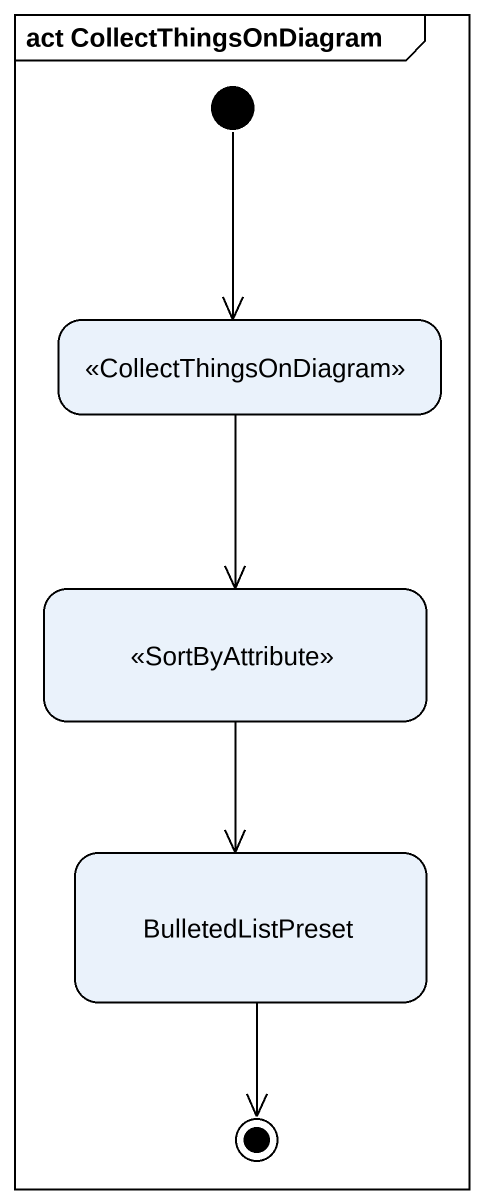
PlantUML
@startuml
mainframe act CollectThingsOnDiagram
hide empty description
state " " as state1 <<CollectThingsOnDiagram>>
state " " as state2 <<SortByAttribute>>
state BulletedListPreset
[*] --> state1
state1 --> state2
state2 --> BulletedListPreset
BulletedListPreset --> [*]
@enduml
